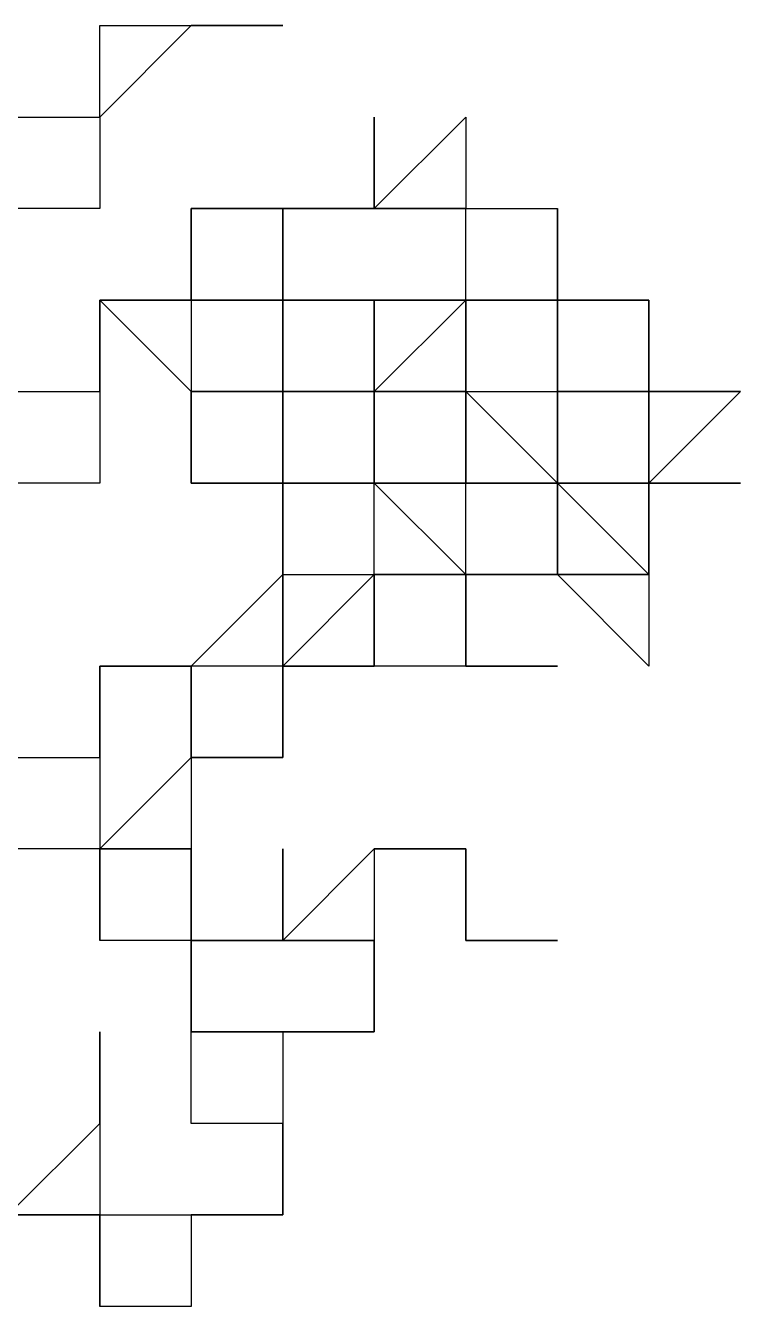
# Model space of a CAD drawing. Header units: millimetres. Extents: x 0 to 600, y 0 to 450.
# Drawn here: x 406.19 to 414, y 41 to 55 of the extents above; entities that cross this region are included whole.
import ezdxf

# ---------------------------------------------------------------- set-up
doc = ezdxf.new("R2010")
doc.units = ezdxf.units.MM
doc.layers.add('Engraving', color=1, linetype='Continuous')

msp = doc.modelspace()

# ---------------------------------------------------------------- linework, layer by layer
at = {"layer": 'Engraving'}
for p, q in [((407, 54), (407, 55)), ((407, 55), (408, 55)), ((408, 55), (407, 54)), ((408, 55), (408, 55)), ((408, 55), (409, 55)), ((409, 55), (408, 55)), ((408, 55), (408, 55)), ((408, 55), (408, 55)), ((408, 55), (408, 55)), ((409, 55), (409, 55)), ((409, 55), (409, 55)), ((409, 55), (409, 55)), ((409, 55), (409, 55)), ((406, 54), (407, 54)), ((407, 54), (407, 54)), ((407, 54), (407, 53)), ((410, 53), (410, 54)), ((410, 54), (410, 54)), ((410, 54), (410, 53)), ((410, 53), (411, 54)), ((411, 54), (411, 54)), ((411, 54), (411, 53)), ((407, 53), (406, 53)), ((408, 52), (408, 53)), ((408, 53), (408, 53)), ((408, 53), (408, 53)), ((408, 53), (408, 53)), ((408, 53), (408, 53)), ((408, 53), (408, 53)), ((408, 53), (408, 53)), ((408, 53), (408, 53)), ((408, 53), (408, 53)), ((408, 53), (408, 52)), ((408, 52), (408, 53)), ((408, 53), (408, 53)), ((408, 53), (408, 53)), ((408, 53), (408, 53)), ((408, 53), (408, 53)), ((408, 53), (409, 53)), ((409, 53), (408, 53)), ((408, 53), (408, 53)), ((408, 53), (408, 53)), ((408, 53), (408, 53)), ((408, 53), (408, 53)), ((408, 53), (408, 52)), ((409, 52), (409, 53)), ((409, 53), (409, 53)), ((409, 53), (409, 53)), ((409, 53), (409, 53)), ((409, 53), (409, 53)), ((409, 53), (410, 53)), ((410, 53), (409, 53)), ((409, 53), (409, 53)), ((409, 53), (409, 53)), ((409, 53), (409, 53)), ((409, 53), (409, 52)), ((409, 53), (409, 53)), ((409, 53), (409, 53)), ((409, 53), (409, 53)), ((409, 53), (409, 53)), ((409, 53), (409, 53)), ((409, 53), (409, 53)), ((409, 53), (409, 53)), ((409, 53), (409, 53)), ((409, 53), (409, 53)), ((409, 53), (409, 53)), ((409, 53), (409, 53)), ((409, 53), (409, 53)), ((409, 53), (409, 53)), ((409, 53), (409, 53)), ((409, 53), (409, 53)), ((409, 53), (409, 53)), ((409, 53), (409, 53)), ((409, 53), (409, 53)), ((409, 53), (409, 53)), ((409, 53), (409, 53)), ((409, 53), (409, 53)), ((409, 53), (409, 53)), ((409, 53), (409, 53)), ((409, 53), (409, 52)), ((409, 52), (409, 53)), ((409, 53), (409, 53)), ((409, 53), (409, 53)), ((409, 53), (409, 53)), ((411, 53), (410, 53)), ((410, 53), (410, 53)), ((410, 53), (410, 53)), ((410, 53), (410, 53)), ((410, 53), (410, 53)), ((410, 53), (410, 53)), ((410, 53), (410, 53)), ((410, 53), (410, 53)), ((410, 53), (410, 53)), ((410, 53), (410, 53)), ((410, 53), (410, 53)), ((410, 53), (410, 53)), ((410, 53), (410, 53)), ((410, 53), (410, 53)), ((410, 53), (411, 53)), ((410, 53), (410, 53)), ((410, 53), (410, 53)), ((410, 53), (410, 53)), ((410, 53), (410, 53)), ((410, 53), (410, 53)), ((410, 53), (410, 53)), ((410, 53), (410, 53)), ((410, 53), (410, 53)), ((410, 53), (410, 53)), ((410, 53), (410, 53)), ((410, 53), (410, 53)), ((410, 53), (410, 53)), ((410, 53), (410, 53)), ((411, 53), (410, 53)), ((410, 53), (410, 53)), ((410, 53), (410, 53)), ((410, 53), (410, 53)), ((411, 52), (411, 53)), ((411, 53), (411, 53)), ((411, 53), (411, 53)), ((411, 53), (411, 53)), ((411, 53), (411, 53)), ((411, 53), (411, 53)), ((411, 53), (411, 53)), ((411, 53), (411, 53)), ((411, 53), (411, 53)), ((411, 53), (411, 53)), ((411, 53), (411, 53)), ((411, 53), (411, 53)), ((411, 53), (411, 53)), ((411, 53), (411, 53)), ((411, 53), (411, 53)), ((411, 53), (411, 53)), ((411, 53), (411, 53)), ((411, 53), (411, 53)), ((411, 53), (411, 53)), ((411, 53), (411, 53)), ((411, 53), (411, 53)), ((411, 53), (411, 53)), ((411, 53), (411, 53)), ((411, 53), (411, 53)), ((411, 53), (411, 53)), ((411, 53), (411, 53)), ((411, 53), (411, 53)), ((411, 53), (411, 53)), ((411, 53), (411, 53)), ((411, 53), (411, 53)), ((411, 53), (411, 53)), ((411, 53), (411, 53)), ((411, 53), (411, 53)), ((411, 53), (411, 53)), ((411, 53), (411, 53)), ((411, 53), (411, 53)), ((411, 53), (411, 53)), ((411, 53), (412, 53)), ((412, 53), (412, 53)), ((412, 53), (412, 53)), ((412, 53), (412, 53)), ((412, 53), (412, 52)), ((412, 52), (412, 53)), ((412, 53), (412, 53)), ((412, 53), (412, 52)), ((408, 51), (407, 52)), ((407, 52), (407, 52)), ((407, 52), (407, 52)), ((407, 52), (407, 51)), ((407, 51), (407, 52)), ((407, 52), (407, 52)), ((407, 52), (407, 52)), ((407, 52), (407, 52)), ((407, 52), (408, 52)), ((408, 52), (407, 52)), ((407, 52), (408, 52)), ((407, 52), (407, 52)), ((407, 52), (407, 52)), ((407, 52), (407, 52)), ((407, 52), (408, 52)), ((408, 52), (407, 52)), ((407, 52), (407, 52)), ((407, 52), (407, 52)), ((407, 52), (407, 52)), ((407, 52), (407, 52)), ((408, 52), (408, 52)), ((408, 52), (408, 52)), ((408, 52), (408, 52)), ((408, 52), (408, 52)), ((408, 52), (408, 52)), ((408, 52), (408, 51)), ((409, 52), (408, 52)), ((408, 52), (408, 52)), ((408, 52), (408, 52)), ((408, 52), (408, 52)), ((408, 52), (408, 52)), ((408, 52), (408, 52)), ((408, 52), (409, 52)), ((408, 52), (408, 52)), ((408, 52), (408, 52)), ((408, 52), (408, 52)), ((408, 52), (409, 52)), ((409, 52), (408, 52)), ((408, 52), (408, 52)), ((408, 52), (408, 52)), ((408, 52), (408, 52)), ((408, 52), (408, 52)), ((408, 52), (408, 52)), ((408, 52), (408, 52)), ((408, 52), (408, 52)), ((409, 51), (409, 52)), ((409, 52), (409, 52)), ((409, 52), (409, 52)), ((409, 52), (409, 52)), ((409, 52), (409, 52)), ((409, 52), (409, 52)), ((409, 52), (409, 52)), ((409, 52), (409, 52)), ((409, 52), (409, 52)), ((409, 52), (409, 52)), ((409, 52), (409, 52)), ((409, 52), (409, 52)), ((409, 52), (409, 52)), ((409, 52), (409, 52)), ((409, 52), (409, 52)), ((409, 52), (409, 52)), ((409, 52), (410, 52)), ((410, 52), (409, 52)), ((409, 52), (409, 52)), ((409, 52), (409, 51)), ((409, 52), (409, 52)), ((409, 52), (409, 52)), ((409, 52), (409, 52)), ((409, 52), (409, 52)), ((409, 52), (409, 52)), ((410, 52), (410, 52)), ((410, 52), (410, 52)), ((410, 52), (410, 52)), ((410, 52), (410, 52)), ((410, 52), (410, 52)), ((410, 52), (410, 52)), ((410, 52), (410, 52)), ((410, 52), (410, 52)), ((410, 52), (410, 52)), ((410, 52), (410, 52)), ((410, 52), (410, 52)), ((410, 52), (410, 52)), ((410, 51), (410, 52)), ((410, 52), (410, 52)), ((410, 52), (410, 51)), ((410, 51), (410, 52)), ((410, 52), (410, 52)), ((410, 52), (410, 52)), ((410, 52), (410, 52)), ((410, 52), (410, 52)), ((410, 52), (410, 52)), ((410, 52), (410, 52)), ((410, 52), (410, 52)), ((410, 52), (410, 52)), ((410, 52), (410, 52)), ((410, 52), (410, 52)), ((410, 52), (410, 52)), ((410, 52), (410, 52)), ((410, 52), (410, 52)), ((410, 52), (410, 52)), ((410, 52), (410, 52)), ((410, 52), (410, 52)), ((410, 52), (410, 52)), ((410, 52), (410, 52)), ((410, 52), (411, 52)), ((411, 52), (410, 51)), ((411, 52), (410, 52)), ((410, 52), (410, 52)), ((410, 52), (410, 52)), ((410, 52), (410, 52)), ((410, 52), (410, 52)), ((410, 52), (411, 52)), ((410, 52), (410, 52)), ((410, 52), (410, 52)), ((410, 52), (410, 52)), ((410, 52), (410, 52)), ((410, 52), (410, 52)), ((410, 52), (410, 52)), ((410, 52), (410, 52)), ((411, 52), (411, 52)), ((411, 52), (411, 52)), ((411, 52), (411, 52)), ((411, 52), (411, 52)), ((411, 52), (411, 52)), ((411, 52), (411, 52)), ((411, 52), (411, 52)), ((411, 52), (411, 52)), ((411, 52), (411, 52)), ((411, 52), (411, 52)), ((411, 52), (411, 52)), ((411, 52), (411, 52)), ((411, 52), (411, 52)), ((412, 52), (411, 52)), ((411, 52), (411, 52)), ((411, 52), (411, 52)), ((411, 52), (412, 52)), ((412, 52), (411, 52)), ((411, 52), (411, 52)), ((411, 52), (411, 52)), ((411, 52), (411, 52)), ((411, 52), (411, 52)), ((411, 52), (411, 52)), ((411, 52), (411, 52)), ((411, 52), (411, 52)), ((411, 52), (411, 52)), ((411, 52), (411, 52)), ((411, 52), (411, 52)), ((411, 52), (411, 51)), ((411, 52), (411, 52)), ((411, 52), (411, 52)), ((411, 51), (411, 52)), ((411, 52), (411, 52)), ((411, 52), (411, 52)), ((411, 52), (411, 52)), ((411, 52), (411, 52)), ((411, 52), (411, 52)), ((411, 52), (411, 52)), ((411, 52), (411, 52)), ((411, 52), (411, 52)), ((411, 52), (411, 52)), ((411, 52), (411, 52)), ((411, 52), (411, 52)), ((411, 52), (411, 52)), ((411, 52), (411, 52)), ((411, 52), (411, 52)), ((411, 52), (411, 52)), ((411, 52), (411, 52)), ((411, 52), (411, 52)), ((411, 52), (411, 52)), ((411, 52), (411, 52)), ((411, 52), (411, 52)), ((411, 52), (411, 52)), ((411, 52), (411, 52)), ((411, 52), (411, 52)), ((411, 52), (411, 52)), ((411, 52), (411, 52)), ((411, 52), (411, 52)), ((411, 52), (411, 52)), ((411, 52), (411, 52)), ((413, 52), (412, 52)), ((412, 52), (412, 52)), ((412, 52), (412, 51)), ((412, 51), (412, 52)), ((412, 52), (412, 52)), ((412, 52), (412, 52)), ((412, 52), (412, 52)), ((412, 52), (412, 52)), ((412, 52), (412, 52)), ((412, 52), (413, 52)), ((413, 52), (412, 52)), ((412, 52), (412, 52)), ((412, 52), (412, 52)), ((412, 52), (412, 52)), ((412, 52), (412, 52)), ((412, 52), (412, 52)), ((412, 52), (412, 52)), ((412, 52), (412, 52)), ((412, 52), (412, 52)), ((412, 52), (412, 52)), ((412, 52), (412, 52)), ((412, 52), (412, 52)), ((412, 52), (412, 52)), ((412, 52), (413, 52)), ((412, 52), (412, 52)), ((412, 52), (412, 52)), ((412, 52), (412, 52)), ((412, 52), (412, 52)), ((412, 52), (412, 52)), ((412, 52), (412, 52)), ((412, 52), (412, 52)), ((412, 52), (412, 52)), ((412, 52), (412, 52)), ((412, 52), (412, 52)), ((412, 52), (412, 52)), ((412, 52), (412, 52)), ((412, 52), (412, 52)), ((412, 52), (412, 52)), ((412, 52), (412, 52)), ((412, 52), (412, 52)), ((412, 52), (412, 52)), ((412, 52), (412, 52)), ((412, 52), (412, 52)), ((412, 52), (412, 52)), ((412, 52), (412, 52)), ((412, 52), (412, 52)), ((412, 52), (412, 52)), ((413, 51), (413, 52)), ((413, 52), (413, 52)), ((413, 52), (413, 52)), ((413, 52), (413, 52)), ((413, 52), (413, 52)), ((413, 52), (413, 51)), ((413, 52), (413, 52)), ((413, 52), (413, 52)), ((413, 52), (413, 52)), ((413, 52), (413, 52)), ((413, 52), (413, 52)), ((413, 52), (413, 52)), ((413, 52), (413, 52)), ((413, 52), (413, 52)), ((413, 52), (413, 52)), ((413, 52), (413, 52)), ((413, 52), (413, 52)), ((413, 52), (413, 52)), ((413, 52), (413, 52)), ((413, 52), (413, 52)), ((406, 51), (407, 51)), ((407, 51), (407, 51)), ((407, 51), (407, 51)), ((407, 51), (407, 51)), ((407, 51), (407, 51)), ((407, 51), (407, 51)), ((407, 51), (407, 51)), ((407, 51), (407, 51)), ((407, 51), (407, 51)), ((407, 51), (407, 50)), ((407, 51), (407, 51)), ((407, 51), (407, 51)), ((407, 51), (407, 51)), ((407, 51), (407, 51)), ((407, 51), (407, 51)), ((409, 51), (408, 51)), ((408, 51), (408, 51)), ((408, 51), (408, 51)), ((408, 51), (408, 51)), ((408, 51), (408, 51)), ((408, 51), (408, 51)), ((408, 51), (409, 51)), ((408, 50), (408, 51)), ((408, 51), (408, 51)), ((408, 51), (408, 51)), ((408, 51), (408, 51)), ((408, 51), (408, 51)), ((408, 51), (408, 51)), ((408, 51), (408, 51)), ((408, 51), (408, 51)), ((408, 51), (408, 51)), ((408, 51), (408, 51)), ((408, 51), (408, 51)), ((408, 51), (408, 51)), ((408, 51), (408, 50)), ((409, 50), (409, 51)), ((409, 51), (409, 51)), ((409, 51), (409, 51)), ((409, 51), (409, 51)), ((409, 51), (409, 51)), ((409, 51), (409, 51)), ((409, 51), (409, 51)), ((409, 51), (409, 51)), ((409, 51), (409, 51)), ((409, 51), (409, 51)), ((409, 51), (409, 51)), ((409, 51), (409, 51)), ((409, 51), (409, 51)), ((409, 51), (409, 51)), ((409, 51), (410, 51)), ((410, 51), (409, 51)), ((409, 51), (409, 51)), ((409, 51), (409, 51)), ((409, 51), (409, 51)), ((409, 51), (409, 51)), ((409, 51), (409, 51)), ((409, 51), (409, 51)), ((409, 51), (409, 51)), ((409, 51), (409, 50)), ((410, 51), (410, 51)), ((410, 51), (410, 51)), ((410, 51), (410, 51)), ((410, 51), (410, 51)), ((410, 51), (410, 51)), ((410, 51), (410, 51)), ((410, 51), (410, 51)), ((410, 51), (410, 51)), ((410, 51), (410, 51)), ((410, 51), (411, 51)), ((410, 50), (410, 51)), ((410, 51), (410, 51)), ((410, 51), (410, 51)), ((410, 51), (410, 51)), ((410, 51), (410, 50)), ((411, 51), (410, 51)), ((410, 51), (410, 51)), ((410, 51), (410, 51)), ((410, 51), (410, 51)), ((410, 51), (410, 51)), ((410, 51), (410, 51)), ((410, 51), (410, 51)), ((410, 51), (410, 51)), ((410, 51), (410, 51)), ((410, 51), (410, 51)), ((410, 51), (410, 51)), ((410, 51), (410, 51)), ((410, 51), (410, 51)), ((410, 51), (410, 51)), ((410, 51), (410, 51)), ((410, 51), (410, 51)), ((411, 51), (410, 51)), ((410, 51), (410, 51)), ((410, 51), (410, 51)), ((410, 51), (410, 51)), ((410, 51), (410, 51)), ((410, 51), (410, 51)), ((410, 51), (411, 51)), ((411, 51), (411, 51)), ((411, 51), (411, 51)), ((411, 51), (411, 51)), ((411, 51), (411, 51)), ((411, 51), (411, 51)), ((411, 51), (411, 51)), ((411, 51), (412, 51)), ((411, 50), (411, 51)), ((411, 51), (411, 51)), ((411, 51), (411, 51)), ((411, 51), (411, 51)), ((411, 51), (411, 51)), ((411, 51), (411, 51)), ((411, 51), (411, 51)), ((412, 50), (411, 51)), ((411, 51), (411, 51)), ((411, 51), (411, 51)), ((411, 51), (411, 51)), ((411, 51), (411, 50)), ((411, 51), (411, 51)), ((411, 51), (411, 51)), ((411, 51), (411, 51)), ((411, 51), (411, 51)), ((411, 51), (411, 51)), ((411, 51), (411, 51)), ((411, 51), (411, 51)), ((411, 51), (411, 51)), ((411, 51), (411, 51)), ((411, 51), (411, 51)), ((411, 51), (411, 51)), ((411, 51), (411, 51)), ((412, 51), (412, 51)), ((412, 51), (412, 51)), ((412, 51), (412, 51)), ((412, 51), (412, 51)), ((412, 51), (412, 51)), ((412, 51), (412, 51)), ((412, 51), (412, 51)), ((412, 51), (412, 51)), ((412, 51), (412, 51)), ((412, 51), (412, 51)), ((412, 51), (412, 51)), ((412, 51), (412, 51)), ((412, 51), (412, 50)), ((412, 50), (412, 51)), ((412, 51), (412, 51)), ((412, 51), (412, 51)), ((412, 51), (412, 51)), ((412, 51), (412, 51)), ((412, 51), (412, 51)), ((412, 51), (412, 51)), ((412, 51), (413, 51)), ((412, 51), (412, 51)), ((412, 51), (412, 51)), ((412, 51), (412, 51)), ((413, 51), (412, 51)), ((412, 51), (412, 51)), ((412, 51), (412, 51)), ((412, 51), (412, 51)), ((412, 51), (412, 51)), ((412, 51), (412, 51)), ((412, 51), (413, 51)), ((412, 50), (412, 51)), ((412, 51), (412, 50)), ((413, 51), (412, 51)), ((412, 51), (412, 51)), ((412, 51), (412, 51)), ((412, 51), (412, 50)), ((412, 51), (412, 51)), ((412, 51), (412, 51)), ((412, 51), (412, 51)), ((412, 51), (412, 51)), ((412, 51), (412, 51)), ((412, 51), (412, 51)), ((412, 51), (412, 51)), ((412, 51), (412, 51)), ((413, 51), (413, 51)), ((413, 51), (413, 51)), ((413, 51), (413, 51)), ((413, 51), (413, 51)), ((413, 51), (413, 51)), ((413, 51), (413, 51)), ((413, 51), (413, 50)), ((413, 50), (413, 51)), ((413, 51), (413, 51)), ((413, 51), (413, 51)), ((413, 51), (413, 51)), ((413, 51), (413, 51)), ((413, 51), (413, 51)), ((413, 51), (413, 51)), ((413, 51), (413, 51)), ((413, 51), (413, 51)), ((413, 51), (413, 51)), ((414, 51), (413, 51)), ((413, 51), (413, 51)), ((413, 51), (413, 51)), ((413, 51), (413, 51)), ((413, 51), (413, 51)), ((413, 51), (413, 51)), ((413, 51), (414, 51)), ((414, 51), (413, 51)), ((413, 51), (413, 51)), ((413, 51), (413, 51)), ((413, 51), (413, 51)), ((413, 51), (414, 51)), ((414, 51), (413, 50)), ((413, 50), (414, 51)), ((414, 51), (414, 51)), ((414, 51), (414, 51)), ((414, 51), (414, 51)), ((414, 51), (414, 51)), ((414, 51), (414, 51)), ((414, 51), (414, 51)), ((414, 51), (414, 51)), ((414, 51), (414, 51)), ((414, 51), (414, 51)), ((414, 51), (414, 51)), ((414, 51), (414, 51)), ((414, 51), (414, 51)), ((407, 50), (406, 50)), ((407, 50), (407, 50)), ((407, 50), (407, 50)), ((407, 50), (407, 50)), ((407, 50), (407, 50)), ((407, 50), (407, 50)), ((407, 50), (407, 50)), ((407, 50), (407, 50)), ((407, 50), (407, 50)), ((407, 50), (407, 50)), ((407, 50), (407, 50)), ((407, 50), (407, 50)), ((407, 50), (407, 50)), ((407, 50), (407, 50)), ((407, 50), (407, 50)), ((409, 50), (408, 50)), ((408, 50), (408, 50)), ((408, 50), (408, 50)), ((408, 50), (408, 50)), ((408, 50), (408, 50)), ((408, 50), (408, 50)), ((408, 50), (408, 50)), ((408, 50), (409, 50)), ((409, 50), (408, 50)), ((408, 50), (408, 50)), ((408, 50), (408, 50)), ((408, 50), (408, 50)), ((408, 50), (408, 50)), ((408, 50), (408, 50)), ((408, 50), (408, 50)), ((408, 50), (408, 50)), ((408, 50), (409, 50)), ((408, 50), (408, 50)), ((408, 50), (408, 50)), ((408, 50), (408, 50)), ((408, 50), (408, 50)), ((409, 49), (409, 50)), ((409, 50), (409, 50)), ((409, 50), (409, 50)), ((409, 50), (409, 50)), ((409, 50), (409, 50)), ((409, 50), (409, 50)), ((409, 50), (409, 50)), ((409, 50), (409, 50)), ((409, 50), (409, 50)), ((409, 50), (409, 50)), ((409, 50), (409, 50)), ((409, 50), (409, 50)), ((409, 50), (409, 50)), ((409, 50), (409, 50)), ((409, 50), (409, 50)), ((409, 50), (409, 50)), ((409, 50), (409, 50)), ((409, 50), (409, 50)), ((409, 50), (409, 49)), ((409, 50), (409, 50)), ((409, 50), (409, 50)), ((409, 50), (409, 50)), ((409, 50), (409, 50)), ((409, 50), (409, 50)), ((409, 50), (409, 50)), ((409, 50), (409, 50)), ((409, 50), (409, 50)), ((409, 50), (409, 50)), ((409, 50), (409, 50)), ((409, 50), (410, 50)), ((410, 50), (409, 50)), ((409, 50), (409, 50)), ((411, 50), (410, 50)), ((410, 50), (410, 50)), ((410, 50), (411, 50)), ((411, 50), (410, 50)), ((410, 50), (410, 50)), ((410, 50), (410, 50)), ((410, 50), (410, 50)), ((410, 50), (410, 50)), ((410, 50), (410, 50)), ((410, 50), (410, 50)), ((410, 50), (410, 50)), ((410, 50), (410, 50)), ((410, 50), (410, 50)), ((410, 50), (411, 50)), ((410, 49), (410, 50)), ((410, 50), (410, 50)), ((410, 50), (411, 49)), ((410, 50), (410, 50)), ((410, 50), (410, 50)), ((410, 50), (410, 50)), ((410, 50), (410, 50)), ((410, 50), (410, 50)), ((410, 50), (410, 50)), ((410, 50), (410, 50)), ((410, 50), (410, 50)), ((410, 50), (410, 50)), ((410, 50), (410, 50)), ((410, 50), (410, 50)), ((410, 50), (410, 50)), ((410, 50), (410, 50)), ((410, 50), (410, 50)), ((410, 50), (410, 50)), ((410, 50), (410, 50)), ((410, 50), (410, 50)), ((410, 50), (410, 50)), ((410, 50), (410, 50)), ((410, 50), (410, 50)), ((410, 50), (410, 50)), ((412, 50), (411, 50)), ((411, 50), (411, 50)), ((411, 50), (411, 50)), ((411, 50), (412, 50)), ((411, 49), (411, 50)), ((411, 50), (411, 50)), ((411, 50), (411, 50)), ((411, 50), (411, 50)), ((411, 50), (411, 50)), ((411, 50), (411, 50)), ((411, 50), (411, 50)), ((411, 50), (411, 50)), ((411, 50), (411, 50)), ((411, 50), (411, 50)), ((411, 50), (411, 50)), ((411, 50), (411, 50)), ((411, 50), (411, 50)), ((411, 50), (411, 50)), ((411, 50), (411, 50)), ((411, 50), (411, 50)), ((411, 50), (411, 50)), ((411, 50), (411, 50)), ((411, 50), (411, 50)), ((411, 50), (411, 50)), ((411, 50), (411, 50)), ((411, 50), (411, 50)), ((411, 50), (411, 50)), ((411, 50), (411, 50)), ((411, 50), (411, 50)), ((411, 50), (412, 50)), ((411, 50), (411, 50)), ((411, 50), (411, 50)), ((411, 50), (411, 50)), ((411, 50), (411, 50)), ((412, 50), (412, 50)), ((412, 50), (412, 50)), ((412, 50), (412, 50)), ((412, 50), (412, 50)), ((412, 50), (412, 50)), ((412, 50), (412, 50)), ((412, 50), (412, 50)), ((412, 50), (412, 50)), ((412, 50), (412, 50)), ((412, 50), (412, 50)), ((412, 50), (412, 50)), ((412, 50), (412, 50)), ((412, 50), (412, 50)), ((412, 50), (412, 50)), ((412, 50), (412, 50)), ((412, 50), (412, 50)), ((412, 50), (412, 50)), ((412, 50), (412, 50)), ((412, 50), (412, 50)), ((412, 50), (412, 50)), ((413, 50), (412, 50)), ((412, 50), (413, 49)), ((412, 49), (412, 50)), ((412, 50), (412, 50)), ((412, 50), (413, 50)), ((413, 50), (412, 50)), ((412, 50), (412, 50)), ((412, 50), (412, 50)), ((412, 50), (412, 50)), ((412, 50), (412, 50)), ((412, 50), (412, 50)), ((412, 50), (412, 49)), ((412, 50), (412, 50)), ((412, 50), (412, 50)), ((412, 50), (412, 50)), ((412, 50), (412, 50)), ((412, 50), (412, 50)), ((412, 50), (413, 50)), ((413, 50), (413, 50)), ((413, 50), (413, 50)), ((413, 50), (414, 50)), ((414, 50), (413, 50)), ((413, 50), (413, 50)), ((413, 50), (413, 50)), ((413, 50), (413, 50)), ((413, 50), (413, 50)), ((413, 50), (413, 50)), ((413, 50), (413, 50)), ((413, 50), (413, 50)), ((413, 50), (413, 50)), ((413, 50), (413, 50)), ((413, 49), (413, 50)), ((413, 50), (413, 50)), ((413, 50), (413, 50)), ((413, 50), (413, 50)), ((413, 50), (413, 49)), ((413, 50), (413, 50)), ((413, 50), (413, 50)), ((413, 50), (413, 50)), ((413, 50), (413, 50)), ((413, 50), (413, 50)), ((413, 50), (413, 50)), ((413, 50), (413, 50)), ((413, 50), (414, 50)), ((414, 50), (413, 50)), ((413, 50), (413, 50)), ((413, 50), (413, 50)), ((413, 50), (413, 50)), ((413, 50), (413, 50)), ((413, 50), (413, 50)), ((413, 50), (413, 50)), ((413, 50), (413, 50)), ((413, 50), (413, 50)), ((413, 50), (413, 50)), ((413, 50), (413, 50)), ((413, 50), (413, 50)), ((413, 50), (413, 50)), ((413, 50), (413, 50)), ((413, 50), (413, 50)), ((413, 50), (413, 50)), ((413, 50), (413, 50)), ((414, 50), (414, 50)), ((414, 50), (414, 50)), ((414, 50), (414, 50)), ((414, 50), (414, 50)), ((414, 50), (414, 50)), ((408, 48), (409, 49)), ((409, 49), (409, 49)), ((409, 49), (409, 49)), ((409, 49), (409, 48)), ((409, 48), (409, 49)), ((409, 49), (410, 49)), ((410, 49), (409, 48)), ((409, 48), (409, 49)), ((409, 49), (409, 49)), ((409, 49), (409, 49)), ((409, 49), (409, 49)), ((409, 49), (409, 49)), ((409, 49), (409, 48)), ((410, 49), (410, 49)), ((410, 49), (410, 49)), ((410, 49), (410, 48)), ((410, 48), (410, 49)), ((410, 49), (411, 49)), ((410, 48), (410, 49)), ((410, 49), (410, 49)), ((411, 49), (410, 49)), ((410, 49), (410, 49)), ((410, 49), (410, 49)), ((410, 49), (410, 49)), ((410, 49), (410, 49)), ((410, 49), (410, 49)), ((410, 49), (410, 49)), ((410, 49), (411, 49)), ((411, 49), (410, 49)), ((410, 49), (410, 49)), ((410, 49), (410, 49)), ((410, 49), (410, 49)), ((410, 49), (410, 49)), ((410, 49), (410, 49)), ((410, 49), (410, 49)), ((410, 49), (410, 49)), ((410, 49), (410, 49)), ((412, 49), (411, 49)), ((411, 49), (411, 49)), ((411, 49), (411, 49)), ((411, 49), (411, 49)), ((411, 49), (411, 49)), ((411, 49), (411, 49)), ((411, 49), (411, 48)), ((412, 49), (411, 49)), ((411, 49), (411, 49)), ((411, 49), (411, 49)), ((411, 49), (412, 49)), ((411, 48), (411, 49)), ((411, 49), (411, 49)), ((411, 49), (411, 48)), ((411, 48), (411, 49)), ((411, 49), (411, 49)), ((411, 49), (411, 48)), ((412, 49), (411, 49)), ((411, 49), (411, 49)), ((411, 49), (411, 49)), ((411, 49), (411, 49)), ((411, 49), (411, 49)), ((411, 49), (411, 49)), ((411, 49), (411, 49)), ((411, 49), (411, 49)), ((411, 49), (411, 49)), ((411, 49), (411, 49)), ((411, 49), (411, 49)), ((411, 49), (411, 49)), ((411, 49), (411, 49)), ((411, 49), (411, 49)), ((411, 49), (411, 49)), ((411, 49), (412, 49)), ((413, 49), (412, 49)), ((412, 49), (412, 49)), ((413, 49), (412, 49)), ((412, 49), (412, 49)), ((412, 49), (412, 49)), ((412, 49), (412, 49)), ((412, 49), (412, 49)), ((412, 49), (412, 49)), ((412, 49), (412, 49)), ((412, 49), (413, 49)), ((412, 49), (412, 49)), ((412, 49), (412, 49)), ((412, 49), (412, 49)), ((412, 49), (413, 49)), ((413, 48), (412, 49)), ((412, 49), (412, 49)), ((413, 49), (413, 49)), ((413, 49), (413, 49)), ((413, 49), (413, 49)), ((413, 49), (413, 49)), ((413, 49), (413, 49)), ((413, 49), (413, 49)), ((413, 49), (413, 49)), ((413, 49), (413, 49)), ((413, 49), (413, 49)), ((413, 49), (413, 49)), ((413, 49), (413, 49)), ((413, 49), (413, 49)), ((413, 49), (413, 49)), ((413, 49), (413, 49)), ((413, 49), (413, 49)), ((413, 49), (413, 49)), ((413, 49), (413, 49)), ((413, 49), (413, 49)), ((413, 49), (413, 49)), ((413, 49), (413, 49)), ((413, 49), (413, 49)), ((413, 49), (413, 49)), ((413, 49), (413, 49)), ((413, 49), (413, 49)), ((413, 49), (413, 49)), ((413, 49), (413, 48)), ((413, 49), (413, 49)), ((413, 49), (413, 49)), ((413, 49), (413, 49)), ((413, 49), (413, 49)), ((413, 49), (413, 49)), ((413, 49), (413, 49)), ((413, 49), (413, 49)), ((407, 47), (407, 48)), ((407, 48), (407, 48)), ((407, 48), (407, 48)), ((407, 48), (408, 48)), ((408, 48), (407, 48)), ((407, 48), (407, 48)), ((407, 48), (407, 48)), ((407, 48), (407, 47)), ((408, 48), (408, 48)), ((408, 48), (408, 48)), ((408, 48), (408, 48)), ((408, 48), (408, 48)), ((408, 48), (408, 48)), ((408, 48), (408, 48)), ((408, 48), (408, 48)), ((408, 47), (408, 48)), ((409, 48), (408, 48)), ((408, 48), (408, 47)), ((409, 48), (409, 48)), ((409, 48), (409, 48)), ((409, 47), (409, 48)), ((409, 48), (409, 48)), ((409, 48), (409, 48)), ((409, 48), (409, 48)), ((409, 48), (409, 48)), ((409, 48), (409, 48)), ((409, 48), (409, 48)), ((409, 48), (409, 48)), ((409, 48), (409, 48)), ((409, 48), (409, 48)), ((409, 48), (409, 48)), ((409, 48), (409, 48)), ((409, 48), (409, 48)), ((409, 48), (410, 48)), ((410, 48), (409, 48)), ((409, 48), (409, 47)), ((410, 48), (410, 48)), ((410, 48), (410, 48)), ((410, 48), (410, 48)), ((411, 48), (410, 48)), ((410, 48), (410, 48)), ((410, 48), (410, 48)), ((411, 48), (411, 48)), ((411, 48), (411, 48)), ((411, 48), (411, 48)), ((411, 48), (411, 48)), ((411, 48), (411, 48)), ((411, 48), (412, 48)), ((412, 48), (411, 48)), ((411, 48), (411, 48)), ((411, 48), (411, 48)), ((411, 48), (411, 48)), ((411, 48), (411, 48)), ((411, 48), (411, 48)), ((411, 48), (411, 48)), ((411, 48), (411, 48)), ((413, 48), (413, 48)), ((413, 48), (413, 48)), ((406, 47), (407, 47)), ((407, 47), (407, 46)), ((407, 46), (408, 47)), ((408, 47), (408, 47)), ((408, 47), (408, 47)), ((408, 47), (409, 47)), ((409, 47), (408, 47)), ((408, 47), (408, 47)), ((408, 47), (408, 47)), ((408, 47), (408, 46)), ((409, 47), (409, 47)), ((409, 47), (409, 47)), ((407, 46), (406, 46)), ((407, 45), (407, 46)), ((407, 46), (407, 46)), ((408, 46), (407, 46)), ((407, 46), (407, 46)), ((407, 46), (407, 45)), ((407, 45), (407, 46)), ((407, 46), (407, 46)), ((407, 46), (408, 46)), ((408, 46), (408, 46)), ((408, 46), (408, 46)), ((408, 46), (408, 45)), ((408, 45), (408, 46)), ((408, 46), (408, 46)), ((408, 46), (408, 45)), ((408, 46), (408, 46)), ((408, 46), (408, 46)), ((408, 46), (408, 46)), ((408, 46), (408, 46)), ((408, 46), (408, 46)), ((408, 46), (408, 46)), ((408, 46), (408, 46)), ((408, 46), (408, 46)), ((408, 46), (408, 46)), ((409, 45), (409, 46)), ((409, 46), (409, 46)), ((409, 46), (409, 46)), ((409, 46), (409, 46)), ((409, 46), (409, 46)), ((409, 46), (409, 45)), ((409, 45), (409, 46)), ((409, 46), (409, 46)), ((409, 46), (409, 46)), ((409, 46), (409, 46)), ((409, 46), (409, 46)), ((409, 46), (409, 46)), ((409, 46), (409, 46)), ((409, 46), (409, 46)), ((409, 46), (409, 45)), ((409, 45), (410, 46)), ((411, 46), (410, 46)), ((410, 46), (410, 46)), ((410, 46), (410, 46)), ((410, 46), (410, 46)), ((410, 46), (410, 46)), ((410, 46), (410, 46)), ((410, 46), (410, 46)), ((410, 46), (410, 46)), ((410, 46), (410, 46)), ((410, 46), (410, 46)), ((410, 46), (410, 46)), ((410, 46), (410, 46)), ((410, 46), (410, 45)), ((410, 46), (410, 46)), ((410, 46), (410, 46)), ((410, 46), (410, 46)), ((410, 46), (410, 46)), ((410, 46), (410, 46)), ((410, 46), (411, 46)), ((411, 46), (410, 46)), ((410, 46), (410, 46)), ((410, 46), (411, 46)), ((411, 45), (411, 46)), ((411, 46), (411, 46)), ((411, 46), (411, 46)), ((411, 46), (411, 46)), ((411, 46), (411, 45)), ((407, 45), (407, 45)), ((407, 45), (407, 45)), ((407, 45), (407, 45)), ((407, 45), (407, 45)), ((407, 45), (407, 45)), ((407, 45), (407, 45)), ((407, 45), (407, 45)), ((407, 45), (407, 45)), ((407, 45), (407, 45)), ((407, 45), (407, 45)), ((407, 45), (407, 45)), ((408, 45), (407, 45)), ((407, 45), (407, 45)), ((407, 45), (407, 45)), ((407, 45), (407, 45)), ((407, 45), (407, 45)), ((407, 45), (407, 45)), ((407, 45), (407, 45)), ((407, 45), (407, 45)), ((407, 45), (407, 45)), ((407, 45), (407, 45)), ((408, 44), (408, 45)), ((408, 45), (408, 44)), ((408, 45), (408, 45)), ((408, 45), (408, 45)), ((408, 45), (408, 45)), ((408, 45), (408, 44)), ((408, 44), (408, 45)), ((408, 45), (408, 45)), ((408, 45), (408, 45)), ((408, 45), (408, 45)), ((408, 45), (408, 45)), ((408, 45), (408, 45)), ((408, 45), (408, 45)), ((408, 45), (408, 45)), ((408, 45), (408, 45)), ((408, 45), (408, 45)), ((409, 45), (408, 45)), ((408, 45), (408, 45)), ((408, 45), (408, 45)), ((408, 45), (408, 45)), ((408, 45), (408, 45)), ((408, 45), (408, 45)), ((408, 45), (408, 45)), ((408, 45), (409, 45)), ((408, 45), (408, 45)), ((408, 45), (408, 45)), ((408, 45), (408, 45)), ((408, 45), (408, 45)), ((408, 45), (408, 45)), ((408, 45), (408, 45)), ((408, 45), (408, 45)), ((408, 45), (408, 45)), ((408, 45), (408, 45)), ((408, 45), (408, 45)), ((409, 45), (409, 45)), ((409, 45), (410, 45)), ((410, 45), (409, 45)), ((409, 45), (409, 45)), ((409, 45), (409, 45)), ((409, 45), (409, 45)), ((409, 45), (409, 45)), ((410, 45), (409, 45)), ((409, 45), (409, 45)), ((409, 45), (409, 45)), ((409, 45), (409, 45)), ((409, 45), (409, 45)), ((409, 45), (409, 45)), ((409, 45), (409, 45)), ((409, 45), (409, 45)), ((409, 45), (409, 45)), ((409, 45), (409, 45)), ((409, 45), (409, 45)), ((410, 44), (410, 45)), ((410, 45), (410, 45)), ((410, 45), (410, 45)), ((410, 45), (410, 45)), ((410, 45), (410, 45)), ((410, 45), (410, 45)), ((410, 45), (410, 44)), ((410, 45), (410, 45)), ((411, 45), (411, 45)), ((411, 45), (411, 45)), ((411, 45), (411, 45)), ((411, 45), (411, 45)), ((411, 45), (411, 45)), ((411, 45), (411, 45)), ((411, 45), (412, 45)), ((412, 45), (411, 45)), ((411, 45), (411, 45)), ((411, 45), (411, 45)), ((411, 45), (411, 45)), ((411, 45), (411, 45)), ((411, 45), (411, 45)), ((411, 45), (411, 45)), ((412, 45), (411, 45)), ((411, 45), (411, 45)), ((411, 45), (411, 45)), ((411, 45), (411, 45)), ((411, 45), (411, 45)), ((411, 45), (411, 45)), ((411, 45), (411, 45)), ((411, 45), (411, 45)), ((411, 45), (411, 45)), ((411, 45), (412, 45)), ((412, 45), (412, 45)), ((412, 45), (412, 45)), ((412, 45), (412, 45)), ((412, 45), (412, 45)), ((412, 45), (412, 45)), ((412, 45), (412, 45)), ((412, 45), (412, 45)), ((412, 45), (412, 45)), ((412, 45), (412, 45)), ((412, 45), (412, 45)), ((412, 45), (412, 45)), ((407, 44), (407, 44)), ((407, 44), (407, 44)), ((407, 44), (407, 44)), ((407, 44), (407, 44)), ((407, 44), (407, 44)), ((407, 44), (407, 44)), ((407, 44), (407, 44)), ((407, 44), (407, 44)), ((407, 44), (407, 44)), ((407, 44), (407, 44)), ((407, 44), (407, 44)), ((407, 44), (407, 43)), ((407, 43), (407, 44)), ((407, 44), (407, 44)), ((407, 44), (407, 44)), ((407, 44), (407, 44)), ((407, 44), (407, 44)), ((407, 44), (407, 44)), ((407, 44), (407, 44)), ((407, 44), (407, 44)), ((407, 44), (407, 44)), ((408, 43), (408, 44)), ((408, 44), (408, 44)), ((408, 44), (408, 44)), ((408, 44), (408, 44)), ((408, 44), (408, 44)), ((408, 44), (408, 44)), ((408, 44), (408, 44)), ((408, 44), (408, 44)), ((408, 44), (408, 44)), ((408, 44), (408, 44)), ((408, 44), (409, 44)), ((409, 44), (408, 44)), ((408, 44), (408, 44)), ((408, 44), (408, 44)), ((408, 44), (408, 44)), ((408, 44), (408, 44)), ((408, 44), (408, 44)), ((408, 44), (408, 44)), ((408, 44), (408, 44)), ((408, 44), (408, 44)), ((408, 44), (408, 44)), ((408, 44), (409, 44)), ((408, 44), (408, 44)), ((408, 44), (408, 44)), ((408, 44), (408, 44)), ((408, 44), (408, 44)), ((408, 44), (408, 44)), ((408, 44), (408, 44)), ((408, 44), (408, 44)), ((408, 44), (408, 44)), ((408, 44), (408, 44)), ((408, 44), (408, 44)), ((408, 44), (408, 44)), ((408, 44), (408, 44)), ((408, 44), (408, 44)), ((409, 44), (409, 44)), ((409, 44), (409, 44)), ((409, 44), (409, 44)), ((409, 44), (409, 44)), ((409, 44), (410, 44)), ((410, 44), (409, 44)), ((409, 44), (409, 44)), ((409, 44), (409, 44)), ((409, 44), (409, 43)), ((410, 44), (410, 44)), ((410, 44), (410, 44)), ((410, 44), (410, 44)), ((410, 44), (410, 44)), ((410, 44), (410, 44)), ((410, 44), (410, 44)), ((410, 44), (410, 44)), ((410, 44), (410, 44)), ((410, 44), (410, 44)), ((410, 44), (410, 44)), ((410, 44), (410, 44)), ((410, 44), (410, 44)), ((410, 44), (410, 44)), ((406, 42), (407, 43)), ((407, 43), (407, 43)), ((407, 43), (407, 43)), ((407, 43), (407, 43)), ((407, 43), (407, 42)), ((407, 43), (407, 43)), ((407, 43), (407, 43)), ((407, 43), (407, 43)), ((407, 43), (407, 43)), ((407, 43), (407, 43)), ((407, 43), (407, 43)), ((407, 43), (407, 43)), ((407, 43), (407, 43)), ((407, 43), (407, 43)), ((407, 43), (407, 43)), ((407, 43), (407, 43)), ((407, 43), (407, 43)), ((407, 43), (407, 43)), ((409, 43), (408, 43)), ((408, 43), (408, 43)), ((409, 42), (409, 43)), ((409, 43), (409, 43)), ((409, 43), (409, 43)), ((409, 43), (409, 43)), ((409, 43), (409, 43)), ((409, 43), (409, 43)), ((409, 43), (409, 43)), ((409, 43), (409, 43)), ((409, 43), (409, 43)), ((409, 43), (409, 43)), ((409, 43), (409, 43)), ((409, 43), (409, 43)), ((409, 43), (409, 43)), ((409, 43), (409, 43)), ((409, 43), (409, 43)), ((409, 43), (409, 43)), ((409, 43), (409, 43)), ((409, 43), (409, 43)), ((409, 43), (409, 43)), ((409, 43), (409, 43)), ((409, 43), (409, 43)), ((409, 43), (409, 43)), ((409, 43), (409, 43)), ((409, 43), (409, 42)), ((407, 42), (406, 42)), ((406, 42), (407, 42)), ((407, 42), (406, 42)), ((407, 42), (407, 42)), ((407, 42), (407, 42)), ((407, 42), (407, 42)), ((407, 42), (407, 42)), ((407, 42), (407, 42)), ((407, 42), (407, 42)), ((407, 42), (407, 42)), ((407, 42), (407, 42)), ((407, 42), (407, 42)), ((407, 42), (407, 42)), ((407, 42), (408, 42)), ((407, 41), (407, 42)), ((407, 42), (407, 42)), ((407, 42), (407, 42)), ((407, 42), (407, 42)), ((407, 42), (407, 42)), ((407, 42), (407, 41)), ((407, 41), (407, 42)), ((408, 42), (408, 42)), ((408, 42), (408, 42)), ((408, 42), (408, 42)), ((408, 42), (408, 42)), ((408, 42), (408, 42)), ((408, 42), (408, 42)), ((408, 42), (408, 42)), ((408, 42), (408, 42)), ((408, 42), (408, 42)), ((408, 42), (408, 42)), ((408, 42), (408, 42)), ((408, 42), (408, 42)), ((408, 42), (409, 42)), ((409, 42), (408, 42)), ((408, 42), (408, 42)), ((408, 42), (408, 42)), ((408, 42), (408, 42)), ((408, 42), (408, 42)), ((408, 42), (408, 41)), ((409, 42), (409, 42)), ((409, 42), (409, 42)), ((409, 42), (409, 42)), ((409, 42), (409, 42)), ((409, 42), (409, 42)), ((409, 42), (409, 42)), ((409, 42), (409, 42)), ((409, 42), (409, 42)), ((409, 42), (409, 42)), ((409, 42), (409, 42)), ((409, 42), (409, 42)), ((409, 42), (409, 42)), ((409, 42), (409, 42)), ((409, 42), (409, 42)), ((409, 42), (409, 42)), ((409, 42), (409, 42)), ((408, 41), (407, 41)), ((407, 41), (407, 41)), ((408, 41), (408, 41)), ((408, 41), (408, 41)), ((408, 41), (408, 41))]:
    msp.add_line(p, q, dxfattribs=at)

doc.saveas('drawing.dxf')
